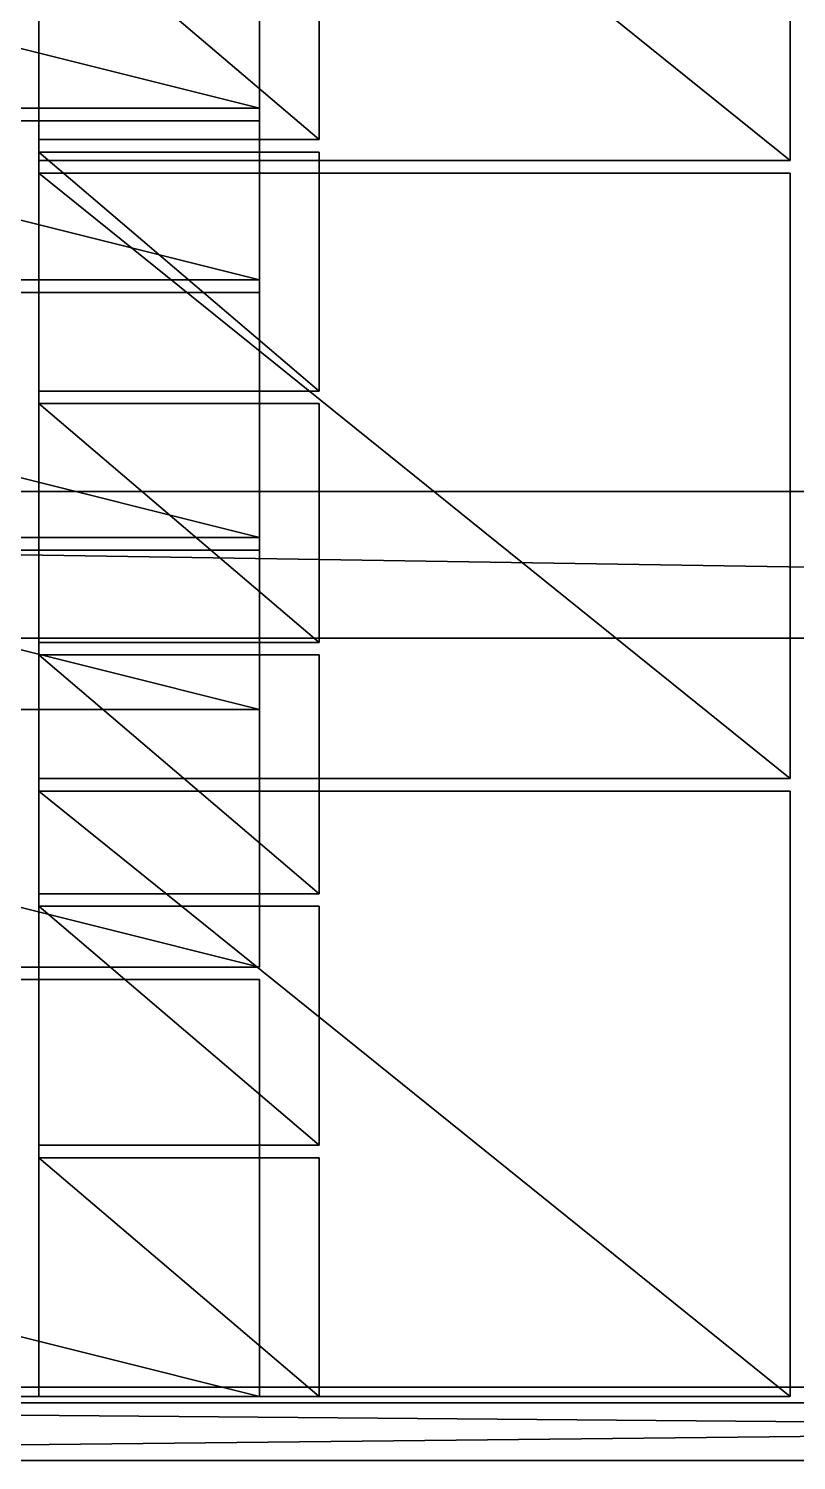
# Model space of a CAD drawing. Header units: millimetres. Extents: x -2500 to 6540, y -1255 to 1270.
# Drawn here: x 1376 to 2110, y -1255 to 112 of the extents above; entities that cross this region are included whole.
import ezdxf

# ---------------------------------------------------------------- set-up
doc = ezdxf.new("R2010")
doc.units = ezdxf.units.MM

msp = doc.modelspace()

# ---------------------------------------------------------------- linework, layer by layer
at = {"layer": 'CAD_75LAB'}
for points in [[(6540, -1255, 1030), (-40, -1255, 1030), (-40, 1255, 1030)], [(6540, 1255, 1030), (6540, -1255, 1030), (-40, 1255, 1030)], [(6540, -1255, 1120), (-40, 1255, 1120), (-40, -1255, 1120)], [(6540, 1255, 1120), (-40, 1255, 1120), (6540, -1255, 1120)], [(1386, -14, 2178), (1386, 564, 1123), (1386, -14, 1123)], [(1386, -14, 2178), (1386, 564, 2178), (1386, 564, 1123)], [(2104, -14, 1123), (1386, -14, 1123), (1386, 564, 1123)], [(2104, 564, 1123), (2104, -14, 1123), (1386, 564, 1123)], [(2104, -14, 2178), (1386, 564, 2178), (1386, -14, 2178)], [(2104, 564, 2178), (1386, 564, 2178), (2104, -14, 2178)], [(2104, -14, 2178), (2104, -14, 1123), (2104, 564, 1123)], [(2104, -14, 2178), (2104, 564, 1123), (2104, 564, 2178)], [(1597, 36, 2923), (6, 36, 2923), (6, 434, 2923)], [(1597, 434, 2923), (1597, 36, 2923), (6, 434, 2923)], [(1597, 36, 3037), (6, 434, 3037), (6, 36, 3037)], [(1597, 434, 3037), (6, 434, 3037), (1597, 36, 3037)], [(1597, 36, 3043), (6, 36, 3043), (6, 434, 3043)], [(1597, 434, 3043), (1597, 36, 3043), (6, 434, 3043)], [(1597, 36, 3157), (6, 434, 3157), (6, 36, 3157)], [(1597, 434, 3157), (6, 434, 3157), (1597, 36, 3157)], [(1597, 36, 3163), (6, 36, 3163), (6, 434, 3163)], [(1597, 434, 3163), (1597, 36, 3163), (6, 434, 3163)], [(1597, 36, 3277), (6, 434, 3277), (6, 36, 3277)], [(1597, 434, 3277), (6, 434, 3277), (1597, 36, 3277)], [(1597, 36, 3283), (6, 36, 3283), (6, 434, 3283)], [(1597, 434, 3283), (1597, 36, 3283), (6, 434, 3283)], [(1597, 36, 3397), (6, 434, 3397), (6, 36, 3397)], [(1597, 434, 3397), (6, 434, 3397), (1597, 36, 3397)], [(1597, 36, 3403), (6, 36, 3403), (6, 434, 3403)], [(1597, 434, 3403), (1597, 36, 3403), (6, 434, 3403)], [(1597, 36, 3517), (6, 434, 3517), (6, 36, 3517)], [(1597, 434, 3517), (6, 434, 3517), (1597, 36, 3517)], [(1597, 36, 3037), (1597, 36, 2923), (1597, 434, 2923)], [(1597, 36, 3037), (1597, 434, 2923), (1597, 434, 3037)], [(1597, 36, 3157), (1597, 36, 3043), (1597, 434, 3043)], [(1597, 36, 3157), (1597, 434, 3043), (1597, 434, 3157)], [(1597, 36, 3277), (1597, 36, 3163), (1597, 434, 3163)], [(1597, 36, 3277), (1597, 434, 3163), (1597, 434, 3277)], [(1597, 36, 3397), (1597, 36, 3283), (1597, 434, 3283)], [(1597, 36, 3397), (1597, 434, 3283), (1597, 434, 3397)], [(1597, 36, 3517), (1597, 36, 3403), (1597, 434, 3403)], [(1597, 36, 3517), (1597, 434, 3403), (1597, 434, 3517)], [(1597, -128, 2803), (6, -128, 2803), (6, 270, 2803)], [(1597, 270, 2803), (1597, -128, 2803), (6, 270, 2803)], [(1597, -128, 2917), (6, 270, 2917), (6, -128, 2917)], [(1597, 270, 2917), (6, 270, 2917), (1597, -128, 2917)], [(1597, -128, 2917), (1597, -128, 2803), (1597, 270, 2803)], [(1597, -128, 2917), (1597, 270, 2803), (1597, 270, 2917)], [(1386, 6, 2363), (1386, 234, 2184), (1386, 6, 2184)], [(1386, 6, 2363), (1386, 234, 2363), (1386, 234, 2184)], [(1654, 6, 2184), (1386, 6, 2184), (1386, 234, 2184)], [(1654, 234, 2184), (1654, 6, 2184), (1386, 234, 2184)], [(1654, 6, 2363), (1386, 234, 2363), (1386, 6, 2363)], [(1654, 234, 2363), (1386, 234, 2363), (1654, 6, 2363)], [(1386, 6, 2548), (1386, 234, 2369), (1386, 6, 2369)], [(1386, 6, 2548), (1386, 234, 2548), (1386, 234, 2369)], [(1654, 6, 2369), (1386, 6, 2369), (1386, 234, 2369)], [(1654, 234, 2369), (1654, 6, 2369), (1386, 234, 2369)], [(1654, 6, 2548), (1386, 234, 2548), (1386, 6, 2548)], [(1654, 234, 2548), (1386, 234, 2548), (1654, 6, 2548)], [(1386, 6, 2733), (1386, 234, 2554), (1386, 6, 2554)], [(1386, 6, 2733), (1386, 234, 2733), (1386, 234, 2554)], [(1654, 6, 2554), (1386, 6, 2554), (1386, 234, 2554)], [(1654, 234, 2554), (1654, 6, 2554), (1386, 234, 2554)], [(1654, 6, 2733), (1386, 234, 2733), (1386, 6, 2733)], [(1654, 234, 2733), (1386, 234, 2733), (1654, 6, 2733)], [(1654, 6, 2363), (1654, 6, 2184), (1654, 234, 2184)], [(1654, 6, 2363), (1654, 234, 2184), (1654, 234, 2363)], [(1654, 6, 2548), (1654, 6, 2369), (1654, 234, 2369)], [(1654, 6, 2548), (1654, 234, 2369), (1654, 234, 2548)], [(1654, 6, 2733), (1654, 6, 2554), (1654, 234, 2554)], [(1654, 6, 2733), (1654, 234, 2554), (1654, 234, 2733)], [(1597, 36, 2923), (6, 36, 3037), (6, 36, 2923)], [(1597, 36, 3037), (6, 36, 3037), (1597, 36, 2923)], [(1597, 36, 3043), (6, 36, 3157), (6, 36, 3043)], [(1597, 36, 3157), (6, 36, 3157), (1597, 36, 3043)], [(1597, 36, 3163), (6, 36, 3277), (6, 36, 3163)], [(1597, 36, 3277), (6, 36, 3277), (1597, 36, 3163)], [(1597, 36, 3283), (6, 36, 3397), (6, 36, 3283)], [(1597, 36, 3397), (6, 36, 3397), (1597, 36, 3283)], [(1597, 36, 3403), (6, 36, 3517), (6, 36, 3403)], [(1597, 36, 3517), (6, 36, 3517), (1597, 36, 3403)], [(1597, 24, 2923), (6, 24, 2923), (6, 24, 3037)], [(1597, 24, 3037), (1597, 24, 2923), (6, 24, 3037)], [(1597, -374, 2923), (6, -374, 2923), (6, 24, 2923)], [(1597, 24, 2923), (1597, -374, 2923), (6, 24, 2923)], [(1597, -374, 3037), (6, 24, 3037), (6, -374, 3037)], [(1597, 24, 3037), (6, 24, 3037), (1597, -374, 3037)], [(1597, 24, 3043), (6, 24, 3043), (6, 24, 3157)], [(1597, 24, 3157), (1597, 24, 3043), (6, 24, 3157)], [(1597, -374, 3043), (6, -374, 3043), (6, 24, 3043)], [(1597, 24, 3043), (1597, -374, 3043), (6, 24, 3043)], [(1597, -374, 3157), (6, 24, 3157), (6, -374, 3157)], [(1597, 24, 3157), (6, 24, 3157), (1597, -374, 3157)], [(1597, 24, 3163), (6, 24, 3163), (6, 24, 3277)], [(1597, 24, 3277), (1597, 24, 3163), (6, 24, 3277)], [(1597, -374, 3163), (6, -374, 3163), (6, 24, 3163)], [(1597, 24, 3163), (1597, -374, 3163), (6, 24, 3163)], [(1597, -374, 3277), (6, 24, 3277), (6, -374, 3277)], [(1597, 24, 3277), (6, 24, 3277), (1597, -374, 3277)], [(1597, 24, 3283), (6, 24, 3283), (6, 24, 3397)], [(1597, 24, 3397), (1597, 24, 3283), (6, 24, 3397)], [(1597, -374, 3283), (6, -374, 3283), (6, 24, 3283)], [(1597, 24, 3283), (1597, -374, 3283), (6, 24, 3283)], [(1597, -374, 3397), (6, 24, 3397), (6, -374, 3397)], [(1597, 24, 3397), (6, 24, 3397), (1597, -374, 3397)], [(1597, 24, 3403), (6, 24, 3403), (6, 24, 3517)], [(1597, 24, 3517), (1597, 24, 3403), (6, 24, 3517)], [(1597, -374, 3403), (6, -374, 3403), (6, 24, 3403)], [(1597, 24, 3403), (1597, -374, 3403), (6, 24, 3403)], [(1597, -374, 3517), (6, 24, 3517), (6, -374, 3517)], [(1597, 24, 3517), (6, 24, 3517), (1597, -374, 3517)], [(1597, -374, 3037), (1597, -374, 2923), (1597, 24, 2923)], [(1597, -374, 3037), (1597, 24, 2923), (1597, 24, 3037)], [(1597, -374, 3157), (1597, -374, 3043), (1597, 24, 3043)], [(1597, -374, 3157), (1597, 24, 3043), (1597, 24, 3157)], [(1597, -374, 3277), (1597, -374, 3163), (1597, 24, 3163)], [(1597, -374, 3277), (1597, 24, 3163), (1597, 24, 3277)], [(1597, -374, 3397), (1597, -374, 3283), (1597, 24, 3283)], [(1597, -374, 3397), (1597, 24, 3283), (1597, 24, 3397)], [(1597, -374, 3517), (1597, -374, 3403), (1597, 24, 3403)], [(1597, -374, 3517), (1597, 24, 3403), (1597, 24, 3517)], [(1654, 6, 2363), (1386, 6, 2184), (1654, 6, 2184)], [(1654, 6, 2363), (1386, 6, 2363), (1386, 6, 2184)], [(1654, 6, 2548), (1386, 6, 2369), (1654, 6, 2369)], [(1654, 6, 2548), (1386, 6, 2548), (1386, 6, 2369)], [(1654, 6, 2733), (1386, 6, 2554), (1654, 6, 2554)], [(1654, 6, 2733), (1386, 6, 2733), (1386, 6, 2554)], [(1386, -234, 2363), (1386, -6, 2184), (1386, -234, 2184)], [(1386, -234, 2363), (1386, -6, 2363), (1386, -6, 2184)], [(1654, -6, 2363), (1654, -6, 2184), (1386, -6, 2184)], [(1654, -6, 2363), (1386, -6, 2184), (1386, -6, 2363)], [(1654, -234, 2184), (1386, -234, 2184), (1386, -6, 2184)], [(1654, -6, 2184), (1654, -234, 2184), (1386, -6, 2184)], [(1654, -234, 2363), (1386, -6, 2363), (1386, -234, 2363)], [(1654, -6, 2363), (1386, -6, 2363), (1654, -234, 2363)], [(1386, -234, 2548), (1386, -6, 2369), (1386, -234, 2369)], [(1386, -234, 2548), (1386, -6, 2548), (1386, -6, 2369)], [(1654, -6, 2548), (1654, -6, 2369), (1386, -6, 2369)], [(1654, -6, 2548), (1386, -6, 2369), (1386, -6, 2548)], [(1654, -234, 2369), (1386, -234, 2369), (1386, -6, 2369)], [(1654, -6, 2369), (1654, -234, 2369), (1386, -6, 2369)], [(1654, -234, 2548), (1386, -6, 2548), (1386, -234, 2548)], [(1654, -6, 2548), (1386, -6, 2548), (1654, -234, 2548)], [(1386, -234, 2733), (1386, -6, 2554), (1386, -234, 2554)], [(1386, -234, 2733), (1386, -6, 2733), (1386, -6, 2554)], [(1654, -6, 2733), (1654, -6, 2554), (1386, -6, 2554)], [(1654, -6, 2733), (1386, -6, 2554), (1386, -6, 2733)], [(1654, -234, 2554), (1386, -234, 2554), (1386, -6, 2554)], [(1654, -6, 2554), (1654, -234, 2554), (1386, -6, 2554)], [(1654, -234, 2733), (1386, -6, 2733), (1386, -234, 2733)], [(1654, -6, 2733), (1386, -6, 2733), (1654, -234, 2733)], [(1654, -234, 2363), (1654, -234, 2184), (1654, -6, 2184)], [(1654, -234, 2363), (1654, -6, 2184), (1654, -6, 2363)], [(1654, -234, 2548), (1654, -234, 2369), (1654, -6, 2369)], [(1654, -234, 2548), (1654, -6, 2369), (1654, -6, 2548)], [(1654, -234, 2733), (1654, -234, 2554), (1654, -6, 2554)], [(1654, -234, 2733), (1654, -6, 2554), (1654, -6, 2733)], [(1386, -14, 2178), (1386, -14, 1123), (2104, -14, 1123)], [(2104, -14, 2178), (1386, -14, 2178), (2104, -14, 1123)], [(1386, -604, 2178), (1386, -26, 1123), (1386, -604, 1123)], [(1386, -604, 2178), (1386, -26, 2178), (1386, -26, 1123)], [(1386, -26, 2178), (2104, -26, 1123), (1386, -26, 1123)], [(2104, -26, 2178), (2104, -26, 1123), (1386, -26, 2178)], [(2104, -604, 1123), (1386, -604, 1123), (1386, -26, 1123)], [(2104, -26, 1123), (2104, -604, 1123), (1386, -26, 1123)], [(2104, -604, 2178), (1386, -26, 2178), (1386, -604, 2178)], [(2104, -26, 2178), (1386, -26, 2178), (2104, -604, 2178)], [(2104, -604, 2178), (2104, -604, 1123), (2104, -26, 1123)], [(2104, -604, 2178), (2104, -26, 1123), (2104, -26, 2178)], [(1597, -128, 2803), (6, -128, 2917), (6, -128, 2803)], [(1597, -128, 2917), (6, -128, 2917), (1597, -128, 2803)], [(1597, -140, 2803), (6, -140, 2803), (6, -140, 2917)], [(1597, -140, 2917), (1597, -140, 2803), (6, -140, 2917)], [(1597, -538, 2803), (6, -538, 2803), (6, -140, 2803)], [(1597, -140, 2803), (1597, -538, 2803), (6, -140, 2803)], [(1597, -538, 2917), (6, -140, 2917), (6, -538, 2917)], [(1597, -140, 2917), (6, -140, 2917), (1597, -538, 2917)], [(1597, -538, 2917), (1597, -538, 2803), (1597, -140, 2803)], [(1597, -538, 2917), (1597, -140, 2803), (1597, -140, 2917)], [(1654, -234, 2363), (1386, -234, 2184), (1654, -234, 2184)], [(1654, -234, 2363), (1386, -234, 2363), (1386, -234, 2184)], [(1654, -234, 2548), (1386, -234, 2369), (1654, -234, 2369)], [(1654, -234, 2548), (1386, -234, 2548), (1386, -234, 2369)], [(1654, -234, 2733), (1386, -234, 2554), (1654, -234, 2554)], [(1654, -234, 2733), (1386, -234, 2733), (1386, -234, 2554)], [(1386, -474, 2363), (1386, -246, 2184), (1386, -474, 2184)], [(1386, -474, 2363), (1386, -246, 2363), (1386, -246, 2184)], [(1654, -246, 2363), (1654, -246, 2184), (1386, -246, 2184)], [(1654, -246, 2363), (1386, -246, 2184), (1386, -246, 2363)], [(1654, -474, 2184), (1386, -474, 2184), (1386, -246, 2184)], [(1654, -246, 2184), (1654, -474, 2184), (1386, -246, 2184)], [(1654, -474, 2363), (1386, -246, 2363), (1386, -474, 2363)], [(1654, -246, 2363), (1386, -246, 2363), (1654, -474, 2363)], [(1386, -474, 2548), (1386, -246, 2369), (1386, -474, 2369)], [(1386, -474, 2548), (1386, -246, 2548), (1386, -246, 2369)], [(1654, -246, 2548), (1654, -246, 2369), (1386, -246, 2369)], [(1654, -246, 2548), (1386, -246, 2369), (1386, -246, 2548)], [(1654, -474, 2369), (1386, -474, 2369), (1386, -246, 2369)], [(1654, -246, 2369), (1654, -474, 2369), (1386, -246, 2369)], [(1654, -474, 2548), (1386, -246, 2548), (1386, -474, 2548)], [(1654, -246, 2548), (1386, -246, 2548), (1654, -474, 2548)], [(1386, -474, 2733), (1386, -246, 2554), (1386, -474, 2554)], [(1386, -474, 2733), (1386, -246, 2733), (1386, -246, 2554)], [(1654, -246, 2733), (1654, -246, 2554), (1386, -246, 2554)], [(1654, -246, 2733), (1386, -246, 2554), (1386, -246, 2733)], [(1654, -474, 2554), (1386, -474, 2554), (1386, -246, 2554)], [(1654, -246, 2554), (1654, -474, 2554), (1386, -246, 2554)], [(1654, -474, 2733), (1386, -246, 2733), (1386, -474, 2733)], [(1654, -246, 2733), (1386, -246, 2733), (1654, -474, 2733)], [(1654, -474, 2363), (1654, -474, 2184), (1654, -246, 2184)], [(1654, -474, 2363), (1654, -246, 2184), (1654, -246, 2363)], [(1654, -474, 2548), (1654, -474, 2369), (1654, -246, 2369)], [(1654, -474, 2548), (1654, -246, 2369), (1654, -246, 2548)], [(1654, -474, 2733), (1654, -474, 2554), (1654, -246, 2554)], [(1654, -474, 2733), (1654, -246, 2554), (1654, -246, 2733)], [(6460, -330, 1030), (6460, -330, 780), (-2500, -330, 780)], [(6460, -330, 1030), (-2500, -330, 780), (-2500, -330, 1030)], [(6460, -470, 780), (-2500, -470, 780), (-2500, -330, 780)], [(6460, -330, 780), (6460, -470, 780), (-2500, -330, 780)], [(6460, -470, 1030), (-2500, -330, 1030), (-2500, -470, 1030)], [(6460, -330, 1030), (-2500, -330, 1030), (6460, -470, 1030)], [(1597, -374, 2923), (6, -374, 3037), (6, -374, 2923)], [(1597, -374, 3037), (6, -374, 3037), (1597, -374, 2923)], [(1597, -374, 3043), (6, -374, 3157), (6, -374, 3043)], [(1597, -374, 3157), (6, -374, 3157), (1597, -374, 3043)], [(1597, -374, 3163), (6, -374, 3277), (6, -374, 3163)], [(1597, -374, 3277), (6, -374, 3277), (1597, -374, 3163)], [(1597, -374, 3283), (6, -374, 3397), (6, -374, 3283)], [(1597, -374, 3397), (6, -374, 3397), (1597, -374, 3283)], [(1597, -374, 3403), (6, -374, 3517), (6, -374, 3403)], [(1597, -374, 3517), (6, -374, 3517), (1597, -374, 3403)], [(1597, -386, 2923), (6, -386, 2923), (6, -386, 3037)], [(1597, -386, 3037), (1597, -386, 2923), (6, -386, 3037)], [(1597, -784, 2923), (6, -784, 2923), (6, -386, 2923)], [(1597, -386, 2923), (1597, -784, 2923), (6, -386, 2923)], [(1597, -784, 3037), (6, -386, 3037), (6, -784, 3037)], [(1597, -386, 3037), (6, -386, 3037), (1597, -784, 3037)], [(1597, -386, 3043), (6, -386, 3043), (6, -386, 3157)], [(1597, -386, 3157), (1597, -386, 3043), (6, -386, 3157)], [(1597, -784, 3043), (6, -784, 3043), (6, -386, 3043)], [(1597, -386, 3043), (1597, -784, 3043), (6, -386, 3043)], [(1597, -784, 3157), (6, -386, 3157), (6, -784, 3157)], [(1597, -386, 3157), (6, -386, 3157), (1597, -784, 3157)], [(1597, -386, 3163), (6, -386, 3163), (6, -386, 3277)], [(1597, -386, 3277), (1597, -386, 3163), (6, -386, 3277)], [(1597, -784, 3163), (6, -784, 3163), (6, -386, 3163)], [(1597, -386, 3163), (1597, -784, 3163), (6, -386, 3163)], [(1597, -784, 3277), (6, -386, 3277), (6, -784, 3277)], [(1597, -386, 3277), (6, -386, 3277), (1597, -784, 3277)], [(1597, -386, 3283), (6, -386, 3283), (6, -386, 3397)], [(1597, -386, 3397), (1597, -386, 3283), (6, -386, 3397)], [(1597, -784, 3283), (6, -784, 3283), (6, -386, 3283)], [(1597, -386, 3283), (1597, -784, 3283), (6, -386, 3283)], [(1597, -784, 3397), (6, -386, 3397), (6, -784, 3397)], [(1597, -386, 3397), (6, -386, 3397), (1597, -784, 3397)], [(1597, -386, 3403), (6, -386, 3403), (6, -386, 3517)], [(1597, -386, 3517), (1597, -386, 3403), (6, -386, 3517)], [(1597, -784, 3403), (6, -784, 3403), (6, -386, 3403)], [(1597, -386, 3403), (1597, -784, 3403), (6, -386, 3403)], [(1597, -784, 3517), (6, -386, 3517), (6, -784, 3517)], [(1597, -386, 3517), (6, -386, 3517), (1597, -784, 3517)], [(1597, -784, 3037), (1597, -784, 2923), (1597, -386, 2923)], [(1597, -784, 3037), (1597, -386, 2923), (1597, -386, 3037)], [(1597, -784, 3157), (1597, -784, 3043), (1597, -386, 3043)], [(1597, -784, 3157), (1597, -386, 3043), (1597, -386, 3157)], [(1597, -784, 3277), (1597, -784, 3163), (1597, -386, 3163)], [(1597, -784, 3277), (1597, -386, 3163), (1597, -386, 3277)], [(1597, -784, 3397), (1597, -784, 3283), (1597, -386, 3283)], [(1597, -784, 3397), (1597, -386, 3283), (1597, -386, 3397)], [(1597, -784, 3517), (1597, -784, 3403), (1597, -386, 3403)], [(1597, -784, 3517), (1597, -386, 3403), (1597, -386, 3517)], [(6460, -470, 1030), (-2500, -470, 780), (6460, -470, 780)], [(6460, -470, 1030), (-2500, -470, 1030), (-2500, -470, 780)], [(1654, -474, 2363), (1386, -474, 2184), (1654, -474, 2184)], [(1654, -474, 2363), (1386, -474, 2363), (1386, -474, 2184)], [(1654, -474, 2548), (1386, -474, 2369), (1654, -474, 2369)], [(1654, -474, 2548), (1386, -474, 2548), (1386, -474, 2369)], [(1654, -474, 2733), (1386, -474, 2554), (1654, -474, 2554)], [(1654, -474, 2733), (1386, -474, 2733), (1386, -474, 2554)], [(1386, -714, 2363), (1386, -486, 2184), (1386, -714, 2184)], [(1386, -714, 2363), (1386, -486, 2363), (1386, -486, 2184)], [(1654, -486, 2363), (1654, -486, 2184), (1386, -486, 2184)], [(1654, -486, 2363), (1386, -486, 2184), (1386, -486, 2363)], [(1654, -714, 2184), (1386, -714, 2184), (1386, -486, 2184)], [(1654, -486, 2184), (1654, -714, 2184), (1386, -486, 2184)], [(1654, -714, 2363), (1386, -486, 2363), (1386, -714, 2363)], [(1654, -486, 2363), (1386, -486, 2363), (1654, -714, 2363)], [(1386, -714, 2548), (1386, -486, 2369), (1386, -714, 2369)], [(1386, -714, 2548), (1386, -486, 2548), (1386, -486, 2369)], [(1654, -486, 2548), (1654, -486, 2369), (1386, -486, 2369)], [(1654, -486, 2548), (1386, -486, 2369), (1386, -486, 2548)], [(1654, -714, 2369), (1386, -714, 2369), (1386, -486, 2369)], [(1654, -486, 2369), (1654, -714, 2369), (1386, -486, 2369)], [(1654, -714, 2548), (1386, -486, 2548), (1386, -714, 2548)], [(1654, -486, 2548), (1386, -486, 2548), (1654, -714, 2548)], [(1386, -714, 2733), (1386, -486, 2554), (1386, -714, 2554)], [(1386, -714, 2733), (1386, -486, 2733), (1386, -486, 2554)], [(1654, -486, 2733), (1654, -486, 2554), (1386, -486, 2554)], [(1654, -486, 2733), (1386, -486, 2554), (1386, -486, 2733)], [(1654, -714, 2554), (1386, -714, 2554), (1386, -486, 2554)], [(1654, -486, 2554), (1654, -714, 2554), (1386, -486, 2554)], [(1654, -714, 2733), (1386, -486, 2733), (1386, -714, 2733)], [(1654, -486, 2733), (1386, -486, 2733), (1654, -714, 2733)], [(1654, -714, 2363), (1654, -714, 2184), (1654, -486, 2184)], [(1654, -714, 2363), (1654, -486, 2184), (1654, -486, 2363)], [(1654, -714, 2548), (1654, -714, 2369), (1654, -486, 2369)], [(1654, -714, 2548), (1654, -486, 2369), (1654, -486, 2548)], [(1654, -714, 2733), (1654, -714, 2554), (1654, -486, 2554)], [(1654, -714, 2733), (1654, -486, 2554), (1654, -486, 2733)], [(1597, -538, 2803), (6, -538, 2917), (6, -538, 2803)], [(1597, -538, 2917), (6, -538, 2917), (1597, -538, 2803)], [(1386, -604, 2178), (1386, -604, 1123), (2104, -604, 1123)], [(2104, -604, 2178), (1386, -604, 2178), (2104, -604, 1123)], [(1386, -1194, 2178), (1386, -616, 1123), (1386, -1194, 1123)], [(1386, -1194, 2178), (1386, -616, 2178), (1386, -616, 1123)], [(1386, -616, 2178), (2104, -616, 1123), (1386, -616, 1123)], [(2104, -616, 2178), (2104, -616, 1123), (1386, -616, 2178)], [(2104, -1194, 1123), (1386, -1194, 1123), (1386, -616, 1123)], [(2104, -616, 1123), (2104, -1194, 1123), (1386, -616, 1123)], [(2104, -1194, 2178), (1386, -616, 2178), (1386, -1194, 2178)], [(2104, -616, 2178), (1386, -616, 2178), (2104, -1194, 2178)], [(2104, -1194, 2178), (2104, -1194, 1123), (2104, -616, 1123)], [(2104, -1194, 2178), (2104, -616, 1123), (2104, -616, 2178)], [(1654, -714, 2363), (1386, -714, 2184), (1654, -714, 2184)], [(1654, -714, 2363), (1386, -714, 2363), (1386, -714, 2184)], [(1654, -714, 2548), (1386, -714, 2369), (1654, -714, 2369)], [(1654, -714, 2548), (1386, -714, 2548), (1386, -714, 2369)], [(1654, -714, 2733), (1386, -714, 2554), (1654, -714, 2554)], [(1654, -714, 2733), (1386, -714, 2733), (1386, -714, 2554)], [(1386, -954, 2363), (1386, -726, 2184), (1386, -954, 2184)], [(1386, -954, 2363), (1386, -726, 2363), (1386, -726, 2184)], [(1654, -726, 2363), (1654, -726, 2184), (1386, -726, 2184)], [(1654, -726, 2363), (1386, -726, 2184), (1386, -726, 2363)], [(1654, -954, 2184), (1386, -954, 2184), (1386, -726, 2184)], [(1654, -726, 2184), (1654, -954, 2184), (1386, -726, 2184)], [(1654, -954, 2363), (1386, -726, 2363), (1386, -954, 2363)], [(1654, -726, 2363), (1386, -726, 2363), (1654, -954, 2363)], [(1386, -954, 2548), (1386, -726, 2369), (1386, -954, 2369)], [(1386, -954, 2548), (1386, -726, 2548), (1386, -726, 2369)], [(1654, -726, 2548), (1654, -726, 2369), (1386, -726, 2369)], [(1654, -726, 2548), (1386, -726, 2369), (1386, -726, 2548)], [(1654, -954, 2369), (1386, -954, 2369), (1386, -726, 2369)], [(1654, -726, 2369), (1654, -954, 2369), (1386, -726, 2369)], [(1654, -954, 2548), (1386, -726, 2548), (1386, -954, 2548)], [(1654, -726, 2548), (1386, -726, 2548), (1654, -954, 2548)], [(1386, -954, 2733), (1386, -726, 2554), (1386, -954, 2554)], [(1386, -954, 2733), (1386, -726, 2733), (1386, -726, 2554)], [(1654, -726, 2733), (1654, -726, 2554), (1386, -726, 2554)], [(1654, -726, 2733), (1386, -726, 2554), (1386, -726, 2733)], [(1654, -954, 2554), (1386, -954, 2554), (1386, -726, 2554)], [(1654, -726, 2554), (1654, -954, 2554), (1386, -726, 2554)], [(1654, -954, 2733), (1386, -726, 2733), (1386, -954, 2733)], [(1654, -726, 2733), (1386, -726, 2733), (1654, -954, 2733)], [(1654, -954, 2363), (1654, -954, 2184), (1654, -726, 2184)], [(1654, -954, 2363), (1654, -726, 2184), (1654, -726, 2363)], [(1654, -954, 2548), (1654, -954, 2369), (1654, -726, 2369)], [(1654, -954, 2548), (1654, -726, 2369), (1654, -726, 2548)], [(1654, -954, 2733), (1654, -954, 2554), (1654, -726, 2554)], [(1654, -954, 2733), (1654, -726, 2554), (1654, -726, 2733)], [(1597, -784, 2923), (6, -784, 3037), (6, -784, 2923)], [(1597, -784, 3037), (6, -784, 3037), (1597, -784, 2923)], [(1597, -784, 3043), (6, -784, 3157), (6, -784, 3043)], [(1597, -784, 3157), (6, -784, 3157), (1597, -784, 3043)], [(1597, -784, 3163), (6, -784, 3277), (6, -784, 3163)], [(1597, -784, 3277), (6, -784, 3277), (1597, -784, 3163)], [(1597, -784, 3283), (6, -784, 3397), (6, -784, 3283)], [(1597, -784, 3397), (6, -784, 3397), (1597, -784, 3283)], [(1597, -784, 3403), (6, -784, 3517), (6, -784, 3403)], [(1597, -784, 3517), (6, -784, 3517), (1597, -784, 3403)], [(1597, -796, 2923), (6, -796, 2923), (6, -796, 3037)], [(1597, -796, 3037), (1597, -796, 2923), (6, -796, 3037)], [(1597, -1194, 2923), (6, -1194, 2923), (6, -796, 2923)], [(1597, -796, 2923), (1597, -1194, 2923), (6, -796, 2923)], [(1597, -1194, 3037), (6, -796, 3037), (6, -1194, 3037)], [(1597, -796, 3037), (6, -796, 3037), (1597, -1194, 3037)], [(1597, -796, 3043), (6, -796, 3043), (6, -796, 3157)], [(1597, -796, 3157), (1597, -796, 3043), (6, -796, 3157)], [(1597, -1194, 3043), (6, -1194, 3043), (6, -796, 3043)], [(1597, -796, 3043), (1597, -1194, 3043), (6, -796, 3043)], [(1597, -1194, 3157), (6, -796, 3157), (6, -1194, 3157)], [(1597, -796, 3157), (6, -796, 3157), (1597, -1194, 3157)], [(1597, -796, 3163), (6, -796, 3163), (6, -796, 3277)], [(1597, -796, 3277), (1597, -796, 3163), (6, -796, 3277)], [(1597, -1194, 3163), (6, -1194, 3163), (6, -796, 3163)], [(1597, -796, 3163), (1597, -1194, 3163), (6, -796, 3163)], [(1597, -1194, 3277), (6, -796, 3277), (6, -1194, 3277)], [(1597, -796, 3277), (6, -796, 3277), (1597, -1194, 3277)], [(1597, -796, 3283), (6, -796, 3283), (6, -796, 3397)], [(1597, -796, 3397), (1597, -796, 3283), (6, -796, 3397)], [(1597, -1194, 3283), (6, -1194, 3283), (6, -796, 3283)], [(1597, -796, 3283), (1597, -1194, 3283), (6, -796, 3283)], [(1597, -1194, 3397), (6, -796, 3397), (6, -1194, 3397)], [(1597, -796, 3397), (6, -796, 3397), (1597, -1194, 3397)], [(1597, -796, 3403), (6, -796, 3403), (6, -796, 3517)], [(1597, -796, 3517), (1597, -796, 3403), (6, -796, 3517)], [(1597, -1194, 3403), (6, -1194, 3403), (6, -796, 3403)], [(1597, -796, 3403), (1597, -1194, 3403), (6, -796, 3403)], [(1597, -1194, 3517), (6, -796, 3517), (6, -1194, 3517)], [(1597, -796, 3517), (6, -796, 3517), (1597, -1194, 3517)], [(1597, -1194, 3037), (1597, -1194, 2923), (1597, -796, 2923)], [(1597, -1194, 3037), (1597, -796, 2923), (1597, -796, 3037)], [(1597, -1194, 3157), (1597, -1194, 3043), (1597, -796, 3043)], [(1597, -1194, 3157), (1597, -796, 3043), (1597, -796, 3157)], [(1597, -1194, 3277), (1597, -1194, 3163), (1597, -796, 3163)], [(1597, -1194, 3277), (1597, -796, 3163), (1597, -796, 3277)], [(1597, -1194, 3397), (1597, -1194, 3283), (1597, -796, 3283)], [(1597, -1194, 3397), (1597, -796, 3283), (1597, -796, 3397)], [(1597, -1194, 3517), (1597, -1194, 3403), (1597, -796, 3403)], [(1597, -1194, 3517), (1597, -796, 3403), (1597, -796, 3517)], [(1654, -954, 2363), (1386, -954, 2184), (1654, -954, 2184)], [(1654, -954, 2363), (1386, -954, 2363), (1386, -954, 2184)], [(1654, -954, 2548), (1386, -954, 2369), (1654, -954, 2369)], [(1654, -954, 2548), (1386, -954, 2548), (1386, -954, 2369)], [(1654, -954, 2733), (1386, -954, 2554), (1654, -954, 2554)], [(1654, -954, 2733), (1386, -954, 2733), (1386, -954, 2554)], [(1386, -1194, 2363), (1386, -966, 2184), (1386, -1194, 2184)], [(1386, -1194, 2363), (1386, -966, 2363), (1386, -966, 2184)], [(1654, -966, 2363), (1654, -966, 2184), (1386, -966, 2184)], [(1654, -966, 2363), (1386, -966, 2184), (1386, -966, 2363)], [(1654, -1194, 2184), (1386, -1194, 2184), (1386, -966, 2184)], [(1654, -966, 2184), (1654, -1194, 2184), (1386, -966, 2184)], [(1654, -1194, 2363), (1386, -966, 2363), (1386, -1194, 2363)], [(1654, -966, 2363), (1386, -966, 2363), (1654, -1194, 2363)], [(1386, -1194, 2548), (1386, -966, 2369), (1386, -1194, 2369)], [(1386, -1194, 2548), (1386, -966, 2548), (1386, -966, 2369)], [(1654, -966, 2548), (1654, -966, 2369), (1386, -966, 2369)], [(1654, -966, 2548), (1386, -966, 2369), (1386, -966, 2548)], [(1654, -1194, 2369), (1386, -1194, 2369), (1386, -966, 2369)], [(1654, -966, 2369), (1654, -1194, 2369), (1386, -966, 2369)], [(1654, -1194, 2548), (1386, -966, 2548), (1386, -1194, 2548)], [(1654, -966, 2548), (1386, -966, 2548), (1654, -1194, 2548)], [(1386, -1194, 2733), (1386, -966, 2554), (1386, -1194, 2554)], [(1386, -1194, 2733), (1386, -966, 2733), (1386, -966, 2554)], [(1654, -966, 2733), (1654, -966, 2554), (1386, -966, 2554)], [(1654, -966, 2733), (1386, -966, 2554), (1386, -966, 2733)], [(1654, -1194, 2554), (1386, -1194, 2554), (1386, -966, 2554)], [(1654, -966, 2554), (1654, -1194, 2554), (1386, -966, 2554)], [(1654, -1194, 2733), (1386, -966, 2733), (1386, -1194, 2733)], [(1654, -966, 2733), (1386, -966, 2733), (1654, -1194, 2733)], [(1654, -1194, 2363), (1654, -1194, 2184), (1654, -966, 2184)], [(1654, -1194, 2363), (1654, -966, 2184), (1654, -966, 2363)], [(1654, -1194, 2548), (1654, -1194, 2369), (1654, -966, 2369)], [(1654, -1194, 2548), (1654, -966, 2369), (1654, -966, 2548)], [(1654, -1194, 2733), (1654, -1194, 2554), (1654, -966, 2554)], [(1654, -1194, 2733), (1654, -966, 2554), (1654, -966, 2733)], [(6540, -1185, 1190), (6540, -1185, 1120), (-40, -1185, 1120)], [(6540, -1185, 1190), (-40, -1185, 1120), (-40, -1185, 1190)], [(6540, -1185, 1120), (-40, -1255, 1120), (-40, -1185, 1120)], [(6540, -1185, 1120), (6540, -1255, 1120), (-40, -1255, 1120)], [(6540, -1185, 1190), (-40, -1185, 1190), (-40, -1255, 1190)], [(6540, -1185, 1190), (-40, -1255, 1190), (6540, -1255, 1190)], [(6540, -1200, 3560), (-40, -1200, 3560), (-40, -1200, 3615)], [(6540, -1200, 3615), (6540, -1200, 3560), (-40, -1200, 3615)], [(6540, -1255, 3560), (-40, -1255, 3560), (-40, -1200, 3560)], [(6540, -1200, 3560), (6540, -1255, 3560), (-40, -1200, 3560)], [(6540, -1255, 3615), (-40, -1200, 3615), (-40, -1255, 3615)], [(6540, -1200, 3615), (-40, -1200, 3615), (6540, -1255, 3615)], [(1597, -1194, 2923), (6, -1194, 3037), (6, -1194, 2923)], [(1597, -1194, 3037), (6, -1194, 3037), (1597, -1194, 2923)], [(1597, -1194, 3043), (6, -1194, 3157), (6, -1194, 3043)], [(1597, -1194, 3157), (6, -1194, 3157), (1597, -1194, 3043)], [(1597, -1194, 3163), (6, -1194, 3277), (6, -1194, 3163)], [(1597, -1194, 3277), (6, -1194, 3277), (1597, -1194, 3163)], [(1597, -1194, 3283), (6, -1194, 3397), (6, -1194, 3283)], [(1597, -1194, 3397), (6, -1194, 3397), (1597, -1194, 3283)], [(1597, -1194, 3403), (6, -1194, 3517), (6, -1194, 3403)], [(1597, -1194, 3517), (6, -1194, 3517), (1597, -1194, 3403)], [(1386, -1194, 2178), (1386, -1194, 1123), (2104, -1194, 1123)], [(2104, -1194, 2178), (1386, -1194, 2178), (2104, -1194, 1123)], [(1654, -1194, 2363), (1386, -1194, 2184), (1654, -1194, 2184)], [(1654, -1194, 2363), (1386, -1194, 2363), (1386, -1194, 2184)], [(1654, -1194, 2548), (1386, -1194, 2369), (1654, -1194, 2369)], [(1654, -1194, 2548), (1386, -1194, 2548), (1386, -1194, 2369)], [(1654, -1194, 2733), (1386, -1194, 2554), (1654, -1194, 2554)], [(1654, -1194, 2733), (1386, -1194, 2733), (1386, -1194, 2554)], [(6540, -1255, 1030), (-40, -1255, 1120), (-40, -1255, 1030)], [(6540, -1255, 1120), (-40, -1255, 1120), (6540, -1255, 1030)], [(6540, -1255, 3560), (-40, -1255, 3615), (-40, -1255, 3560)], [(6540, -1255, 3615), (-40, -1255, 3615), (6540, -1255, 3560)], [(6540, -1255, 1190), (-40, -1255, 1120), (6540, -1255, 1120)], [(6540, -1255, 1190), (-40, -1255, 1190), (-40, -1255, 1120)]]:
    msp.add_3dface(points, dxfattribs=at)

doc.saveas('drawing.dxf')
